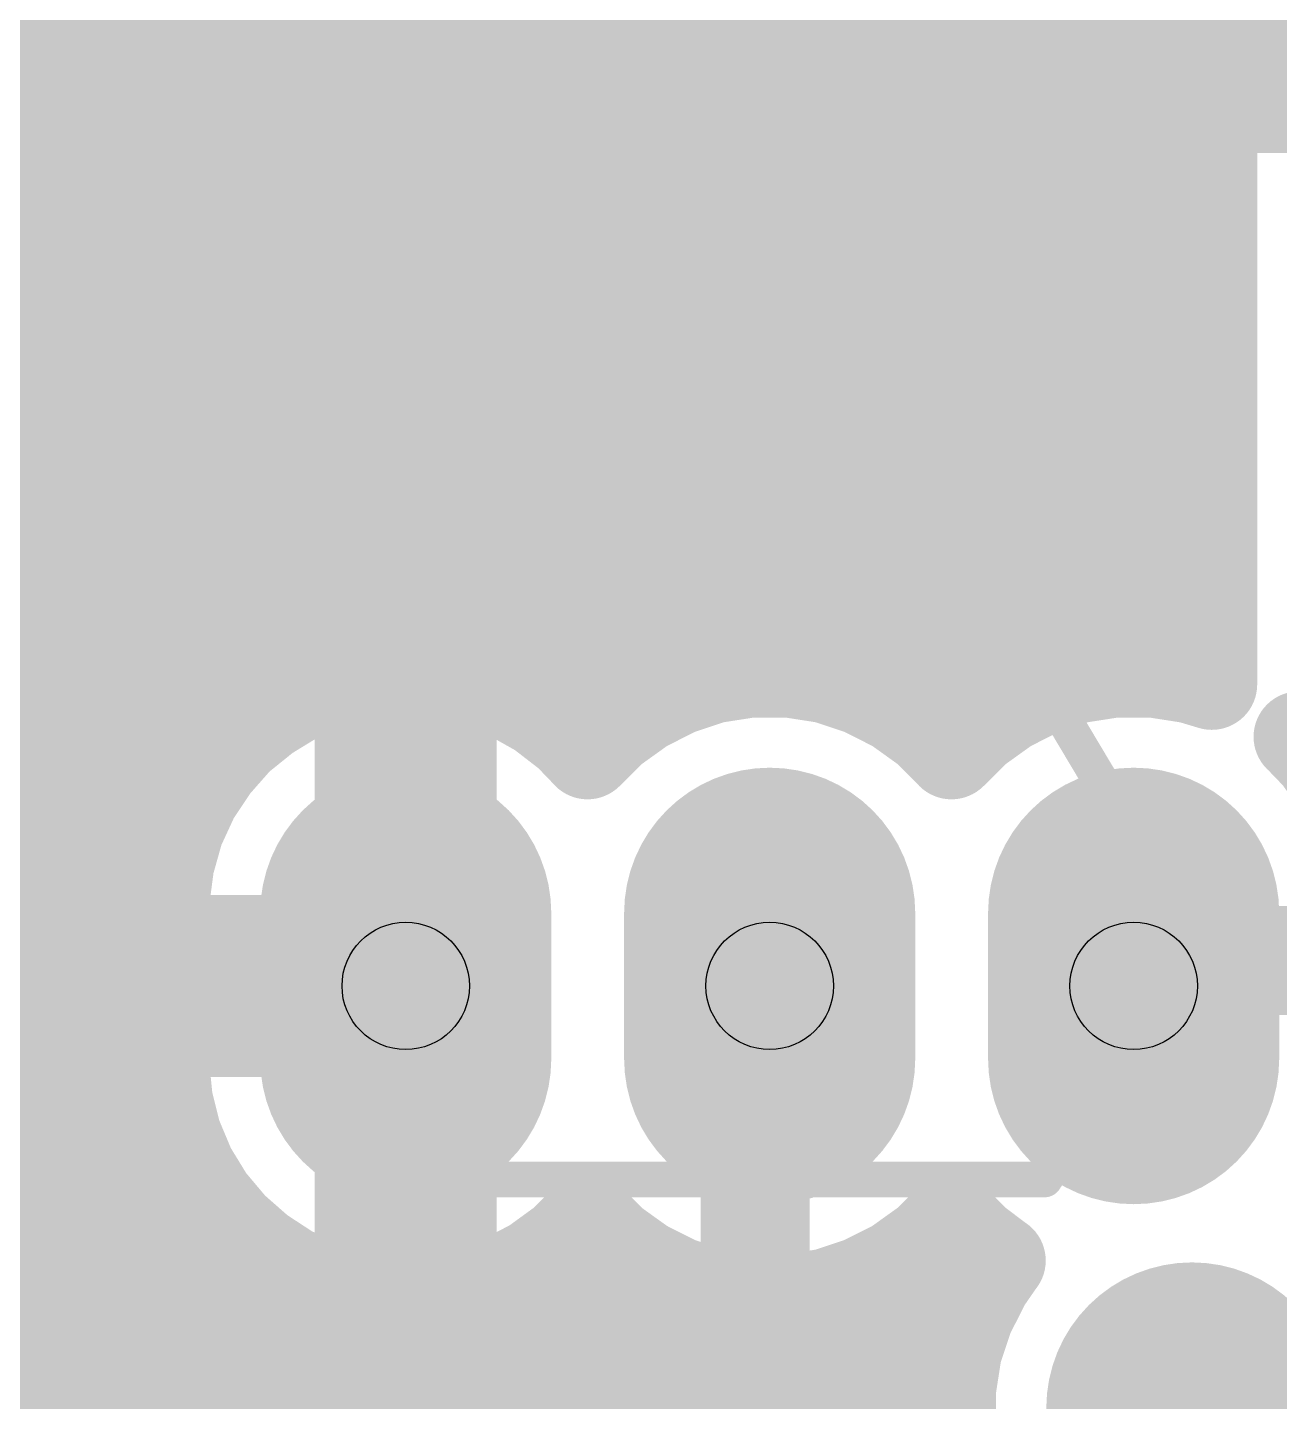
# Model space of a CAD drawing. Extents: x -0.06 to 2.31, y -0.06 to 2.06.
# Drawn here: x 1.6711 to 2.0151, y 0.6998 to 1.0775 of the extents above; entities that cross this region are included whole.
import ezdxf

# ---------------------------------------------------------------- set-up
doc = ezdxf.new("R2010")
doc.units = 0
for name, color, linetype in [('Bottom', 6, 'CONTINUOUS'), ('Drill_Bottom', 8, 'CONTINUOUS'), ('Drill_Top', 7, 'CONTINUOUS'), ('Top', 5, 'CONTINUOUS'), ('Top_Silk', 2, 'CONTINUOUS')]:
    doc.layers.add(name, color=color, linetype=linetype)

msp = doc.modelspace()

# ---------------------------------------------------------------- linework, layer by layer
at = {"layer": 'Bottom', "linetype": 'CONTINUOUS'}
for points, const_width in [([(1.39, 1.0882), (2.231, 1.0882)], 0.025), ([(1.5529, 1.0634), (2.231, 1.0634)], 0.025), ([(1.9965, 0.8969), (1.9965, 1.0555)], 0.025), ([(1.9965, 1.0555), (2.009, 1.0555)], 0.025), ([(2.009, 1.0555), (2.1295, 1.0555)], 0.025), ([(1.6005, 1.0385), (1.994, 1.0385)], 0.025), ([(1.6129, 1.0136), (1.994, 1.0136)], 0.025), ([(1.615, 0.9887), (1.994, 0.9887)], 0.025), ([(1.615, 0.9639), (1.994, 0.9639)], 0.025), ([(1.6125, 0.939), (1.994, 0.939)], 0.025), ([(1.5993, 0.9141), (1.994, 0.9141)], 0.025), ([(1.775, 0.9005), (1.775, 0.7275)], 0.05), ([(1.7545, 0.8973), (1.7642, 0.8996)], 0.025), ([(1.7642, 0.8996), (1.7741, 0.9005)], 0.025), ([(1.7741, 0.9005), (1.7841, 0.8999)], 0.025), ([(1.7841, 0.8999), (1.7939, 0.8978)], 0.025), ([(1.8496, 0.8954), (1.8595, 0.8987)], 0.025), ([(1.8595, 0.8987), (1.8698, 0.9003)], 0.025), ([(1.8698, 0.9003), (1.8802, 0.9003)], 0.025), ([(1.8802, 0.9003), (1.8905, 0.8987)], 0.025), ([(1.8905, 0.8987), (1.9004, 0.8954)], 0.025), ([(1.9496, 0.8954), (1.9595, 0.8987)], 0.025), ([(1.9595, 0.8987), (1.9698, 0.9003)], 0.025), ([(1.9698, 0.9003), (1.9802, 0.9003)], 0.025), ([(1.9802, 0.9003), (1.9905, 0.8987)], 0.025), ([(1.9905, 0.8987), (1.9965, 0.8969)], 0.025), ([(1.7452, 0.8935), (1.7545, 0.8973)], 0.025), ([(1.7939, 0.8978), (1.8032, 0.8942)], 0.025), ([(1.8032, 0.8942), (1.8119, 0.8893)], 0.025), ([(1.8403, 0.8907), (1.8496, 0.8954)], 0.025), ([(1.9004, 0.8954), (1.9097, 0.8907)], 0.025), ([(1.9403, 0.8907), (1.9496, 0.8954)], 0.025), ([(1.7367, 0.8883), (1.7452, 0.8935)], 0.025), ([(1.8318, 0.8846), (1.8403, 0.8907)], 0.025), ([(1.9097, 0.8907), (1.9182, 0.8846)], 0.025), ([(1.9318, 0.8846), (1.9403, 0.8907)], 0.025), ([(1.5129, 0.8893), (1.7355, 0.8893)], 0.025), ([(1.7289, 0.882), (1.7367, 0.8883)], 0.025), ([(1.8119, 0.8893), (1.8198, 0.8832)], 0.025), ([(1.8145, 0.8893), (1.8355, 0.8893)], 0.025), ([(1.9145, 0.8893), (1.9355, 0.8893)], 0.025), ([(1.8198, 0.8832), (1.825, 0.8778)], 0.025), ([(1.825, 0.8778), (1.8318, 0.8846)], 0.025), ([(1.9182, 0.8846), (1.925, 0.8778)], 0.025), ([(1.925, 0.8778), (1.9318, 0.8846)], 0.025), ([(1.7223, 0.8745), (1.7289, 0.882)], 0.025), ([(1.7168, 0.8662), (1.7223, 0.8745)], 0.025), ([(1.5378, 0.8644), (1.7133, 0.8644)], 0.025), ([(1.7126, 0.8571), (1.7168, 0.8662)], 0.025), ([(1.7099, 0.8475), (1.7126, 0.8571)], 0.025), ([(1.7086, 0.8376), (1.7099, 0.8475)], 0.025), ([(1.561, 0.8395), (1.7062, 0.8395)], 0.025), ([(1.7085, 0.7926), (1.7086, 0.8376)], 0.025), ([(1.7085, 0.814), (1.775, 0.814)], 0.05), ([(1.975, 0.814), (1.975, 0.821)], 0.03), ([(1.975, 0.821), (2.063, 0.821)], 0.03), ([(1.567, 0.8147), (1.706, 0.8147)], 0.025), ([(1.7095, 0.7826), (1.7085, 0.7926)], 0.025), ([(1.567, 0.7898), (1.7061, 0.7898)], 0.025), ([(1.7119, 0.773), (1.7095, 0.7826)], 0.025), ([(1.7158, 0.7637), (1.7119, 0.773)], 0.025), ([(1.567, 0.7649), (1.7127, 0.7649)], 0.025), ([(1.721, 0.7552), (1.7158, 0.7637)], 0.025), ([(1.7274, 0.7476), (1.721, 0.7552)], 0.025), ([(1.7349, 0.741), (1.7274, 0.7476)], 0.025), ([(1.825, 0.7502), (1.8182, 0.7434)], 0.025), ([(1.8318, 0.7434), (1.825, 0.7502)], 0.025), ([(1.925, 0.7502), (1.9182, 0.7434)], 0.025), ([(1.9318, 0.7434), (1.925, 0.7502)], 0.025), ([(1.8182, 0.7434), (1.8101, 0.7375)], 0.025), ([(1.8403, 0.7373), (1.8318, 0.7434)], 0.025), ([(1.9182, 0.7434), (1.9097, 0.7373)], 0.025), ([(1.9383, 0.7385), (1.9318, 0.7434)], 0.025), ([(1.567, 0.7401), (1.7336, 0.7401)], 0.025), ([(1.7433, 0.7355), (1.7349, 0.741)], 0.025), ([(1.8164, 0.7401), (1.8336, 0.7401)], 0.025), ([(1.9164, 0.7401), (1.9336, 0.7401)], 0.025), ([(1.7524, 0.7315), (1.7433, 0.7355)], 0.025), ([(1.8101, 0.7375), (1.8012, 0.7329)], 0.025), ([(1.8496, 0.7326), (1.8403, 0.7373)], 0.025), ([(1.9097, 0.7373), (1.9004, 0.7326)], 0.025), ([(1.9343, 0.7327), (1.9383, 0.7385)], 0.025), ([(1.8012, 0.7329), (1.7918, 0.7297)], 0.025), ([(1.8595, 0.7293), (1.8496, 0.7326)], 0.025), ([(1.9004, 0.7326), (1.8905, 0.7293)], 0.025), ([(1.9296, 0.7234), (1.9343, 0.7327)], 0.025), ([(1.762, 0.7288), (1.7524, 0.7315)], 0.025), ([(1.772, 0.7276), (1.762, 0.7288)], 0.025), ([(1.7819, 0.7279), (1.772, 0.7276)], 0.025), ([(1.7918, 0.7297), (1.7819, 0.7279)], 0.025), ([(1.8698, 0.7277), (1.8595, 0.7293)], 0.025), ([(1.8905, 0.7293), (1.8802, 0.7277)], 0.025), ([(1.8802, 0.7277), (1.8698, 0.7277)], 0.025), ([(1.9263, 0.7135), (1.9296, 0.7234)], 0.025), ([(1.567, 0.7152), (1.9243, 0.7152)], 0.025), ([(1.9247, 0.7032), (1.9263, 0.7135)], 0.025), ([(1.9245, 0.6765), (1.9247, 0.7032)], 0.025), ([(1.567, 0.6903), (1.922, 0.6903)], 0.025)]:
    msp.add_lwpolyline(points, dxfattribs=dict(at, const_width=const_width))
for points, const_width in [([(1.9903, 1.0555, 1), (2.0028, 1.0555, 1), (1.9903, 1.0555, 1)], 0.0125), ([(1.9903, 1.0555, 1), (2.0028, 1.0555, 1), (1.9903, 1.0555, 1)], 0.0125), ([(2.0028, 1.0555, 1), (2.0153, 1.0555, 1), (2.0028, 1.0555, 1)], 0.0125), ([(2.0028, 1.0555, 1), (2.0153, 1.0555, 1), (2.0028, 1.0555, 1)], 0.0125), ([(1.7579, 0.8996, 1), (1.7704, 0.8996, 1), (1.7579, 0.8996, 1)], 0.0125), ([(1.7579, 0.8996, 1), (1.7704, 0.8996, 1), (1.7579, 0.8996, 1)], 0.0125), ([(1.7679, 0.9005, 1), (1.7804, 0.9005, 1), (1.7679, 0.9005, 1)], 0.0125), ([(1.7679, 0.9005, 1), (1.7804, 0.9005, 1), (1.7679, 0.9005, 1)], 0.0125), ([(1.7778, 0.8999, 1), (1.7903, 0.8999, 1), (1.7778, 0.8999, 1)], 0.0125), ([(1.7778, 0.8999, 1), (1.7903, 0.8999, 1), (1.7778, 0.8999, 1)], 0.0125), ([(1.8532, 0.8987, 1), (1.8657, 0.8987, 1), (1.8532, 0.8987, 1)], 0.0125), ([(1.8532, 0.8987, 1), (1.8657, 0.8987, 1), (1.8532, 0.8987, 1)], 0.0125), ([(1.8635, 0.9003, 1), (1.876, 0.9003, 1), (1.8635, 0.9003, 1)], 0.0125), ([(1.8635, 0.9003, 1), (1.876, 0.9003, 1), (1.8635, 0.9003, 1)], 0.0125), ([(1.874, 0.9003, 1), (1.8865, 0.9003, 1), (1.874, 0.9003, 1)], 0.0125), ([(1.874, 0.9003, 1), (1.8865, 0.9003, 1), (1.874, 0.9003, 1)], 0.0125), ([(1.8843, 0.8987, 1), (1.8968, 0.8987, 1), (1.8843, 0.8987, 1)], 0.0125), ([(1.8843, 0.8987, 1), (1.8968, 0.8987, 1), (1.8843, 0.8987, 1)], 0.0125), ([(1.9532, 0.8987, 1), (1.9657, 0.8987, 1), (1.9532, 0.8987, 1)], 0.0125), ([(1.9532, 0.8987, 1), (1.9657, 0.8987, 1), (1.9532, 0.8987, 1)], 0.0125), ([(1.9635, 0.9003, 1), (1.976, 0.9003, 1), (1.9635, 0.9003, 1)], 0.0125), ([(1.9635, 0.9003, 1), (1.976, 0.9003, 1), (1.9635, 0.9003, 1)], 0.0125), ([(1.974, 0.9003, 1), (1.9865, 0.9003, 1), (1.974, 0.9003, 1)], 0.0125), ([(1.974, 0.9003, 1), (1.9865, 0.9003, 1), (1.974, 0.9003, 1)], 0.0125), ([(1.9843, 0.8987, 1), (1.9968, 0.8987, 1), (1.9843, 0.8987, 1)], 0.0125), ([(1.9843, 0.8987, 1), (1.9968, 0.8987, 1), (1.9843, 0.8987, 1)], 0.0125), ([(1.7482, 0.8973, 1), (1.7607, 0.8973, 1), (1.7482, 0.8973, 1)], 0.0125), ([(1.7482, 0.8973, 1), (1.7607, 0.8973, 1), (1.7482, 0.8973, 1)], 0.0125), ([(1.7876, 0.8978, 1), (1.8001, 0.8978, 1), (1.7876, 0.8978, 1)], 0.0125), ([(1.7876, 0.8978, 1), (1.8001, 0.8978, 1), (1.7876, 0.8978, 1)], 0.0125), ([(1.797, 0.8942, 1), (1.8095, 0.8942, 1), (1.797, 0.8942, 1)], 0.0125), ([(1.797, 0.8942, 1), (1.8095, 0.8942, 1), (1.797, 0.8942, 1)], 0.0125), ([(1.8433, 0.8954, 1), (1.8558, 0.8954, 1), (1.8433, 0.8954, 1)], 0.0125), ([(1.8433, 0.8954, 1), (1.8558, 0.8954, 1), (1.8433, 0.8954, 1)], 0.0125), ([(1.8942, 0.8954, 1), (1.9067, 0.8954, 1), (1.8942, 0.8954, 1)], 0.0125), ([(1.8942, 0.8954, 1), (1.9067, 0.8954, 1), (1.8942, 0.8954, 1)], 0.0125), ([(1.9433, 0.8954, 1), (1.9558, 0.8954, 1), (1.9433, 0.8954, 1)], 0.0125), ([(1.9433, 0.8954, 1), (1.9558, 0.8954, 1), (1.9433, 0.8954, 1)], 0.0125), ([(1.9902, 0.8969, 1), (2.0027, 0.8969, 1), (1.9902, 0.8969, 1)], 0.0125), ([(1.9902, 0.8969, 1), (2.0027, 0.8969, 1), (1.9902, 0.8969, 1)], 0.0125), ([(1.739, 0.8935, 1), (1.7515, 0.8935, 1), (1.739, 0.8935, 1)], 0.0125), ([(1.739, 0.8935, 1), (1.7515, 0.8935, 1), (1.739, 0.8935, 1)], 0.0125), ([(1.834, 0.8907, 1), (1.8465, 0.8907, 1), (1.834, 0.8907, 1)], 0.0125), ([(1.834, 0.8907, 1), (1.8465, 0.8907, 1), (1.834, 0.8907, 1)], 0.0125), ([(1.9035, 0.8907, 1), (1.916, 0.8907, 1), (1.9035, 0.8907, 1)], 0.0125), ([(1.9035, 0.8907, 1), (1.916, 0.8907, 1), (1.9035, 0.8907, 1)], 0.0125), ([(1.934, 0.8907, 1), (1.9465, 0.8907, 1), (1.934, 0.8907, 1)], 0.0125), ([(1.934, 0.8907, 1), (1.9465, 0.8907, 1), (1.934, 0.8907, 1)], 0.0125), ([(1.7304, 0.8883, 1), (1.7429, 0.8883, 1), (1.7304, 0.8883, 1)], 0.0125), ([(1.7304, 0.8883, 1), (1.7429, 0.8883, 1), (1.7304, 0.8883, 1)], 0.0125), ([(1.8057, 0.8893, 1), (1.8182, 0.8893, 1), (1.8057, 0.8893, 1)], 0.0125), ([(1.8057, 0.8893, 1), (1.8182, 0.8893, 1), (1.8057, 0.8893, 1)], 0.0125), ([(1.8135, 0.8832, 1), (1.826, 0.8832, 1), (1.8135, 0.8832, 1)], 0.0125), ([(1.8135, 0.8832, 1), (1.826, 0.8832, 1), (1.8135, 0.8832, 1)], 0.0125), ([(1.8256, 0.8846, 1), (1.8381, 0.8846, 1), (1.8256, 0.8846, 1)], 0.0125), ([(1.8256, 0.8846, 1), (1.8381, 0.8846, 1), (1.8256, 0.8846, 1)], 0.0125), ([(1.9119, 0.8846, 1), (1.9244, 0.8846, 1), (1.9119, 0.8846, 1)], 0.0125), ([(1.9119, 0.8846, 1), (1.9244, 0.8846, 1), (1.9119, 0.8846, 1)], 0.0125), ([(1.9256, 0.8846, 1), (1.9381, 0.8846, 1), (1.9256, 0.8846, 1)], 0.0125), ([(1.9256, 0.8846, 1), (1.9381, 0.8846, 1), (1.9256, 0.8846, 1)], 0.0125), ([(1.7227, 0.882, 1), (1.7352, 0.882, 1), (1.7227, 0.882, 1)], 0.0125), ([(1.7227, 0.882, 1), (1.7352, 0.882, 1), (1.7227, 0.882, 1)], 0.0125), ([(1.8187, 0.8778, 1), (1.8312, 0.8778, 1), (1.8187, 0.8778, 1)], 0.0125), ([(1.8187, 0.8778, 1), (1.8312, 0.8778, 1), (1.8187, 0.8778, 1)], 0.0125), ([(1.9187, 0.8778, 1), (1.9312, 0.8778, 1), (1.9187, 0.8778, 1)], 0.0125), ([(1.9187, 0.8778, 1), (1.9312, 0.8778, 1), (1.9187, 0.8778, 1)], 0.0125), ([(1.716, 0.8745, 1), (1.7285, 0.8745, 1), (1.716, 0.8745, 1)], 0.0125), ([(1.716, 0.8745, 1), (1.7285, 0.8745, 1), (1.716, 0.8745, 1)], 0.0125), ([(1.7106, 0.8662, 1), (1.7231, 0.8662, 1), (1.7106, 0.8662, 1)], 0.0125), ([(1.7106, 0.8662, 1), (1.7231, 0.8662, 1), (1.7106, 0.8662, 1)], 0.0125), ([(1.795, 0.834, 1), (1.755, 0.834, 1), (1.795, 0.834, 1)], 0.04), ([(1.895, 0.834, 1), (1.855, 0.834, 1), (1.895, 0.834, 1)], 0.04), ([(1.995, 0.834, 1), (1.955, 0.834, 1), (1.995, 0.834, 1)], 0.04), ([(1.7064, 0.8571, 1), (1.7189, 0.8571, 1), (1.7064, 0.8571, 1)], 0.0125), ([(1.7064, 0.8571, 1), (1.7189, 0.8571, 1), (1.7064, 0.8571, 1)], 0.0125), ([(1.7036, 0.8475, 1), (1.7161, 0.8475, 1), (1.7036, 0.8475, 1)], 0.0125), ([(1.7036, 0.8475, 1), (1.7161, 0.8475, 1), (1.7036, 0.8475, 1)], 0.0125), ([(1.7023, 0.8376, 1), (1.7148, 0.8376, 1), (1.7023, 0.8376, 1)], 0.0125), ([(1.7023, 0.8376, 1), (1.7148, 0.8376, 1), (1.7023, 0.8376, 1)], 0.0125), ([(1.9675, 0.821, 1), (1.9825, 0.821, 1), (1.9675, 0.821, 1)], 0.015), ([(1.9675, 0.821, 1), (1.9825, 0.821, 1), (1.9675, 0.821, 1)], 0.015), ([(1.795, 0.794, 1), (1.755, 0.794, 1), (1.795, 0.794, 1)], 0.04), ([(1.895, 0.794, 1), (1.855, 0.794, 1), (1.895, 0.794, 1)], 0.04), ([(1.995, 0.794, 1), (1.955, 0.794, 1), (1.995, 0.794, 1)], 0.04), ([(1.9675, 0.814, 1), (1.9825, 0.814, 1), (1.9675, 0.814, 1)], 0.015), ([(1.7023, 0.7926, 1), (1.7148, 0.7926, 1), (1.7023, 0.7926, 1)], 0.0125), ([(1.7023, 0.7926, 1), (1.7148, 0.7926, 1), (1.7023, 0.7926, 1)], 0.0125), ([(1.7032, 0.7826, 1), (1.7157, 0.7826, 1), (1.7032, 0.7826, 1)], 0.0125), ([(1.7032, 0.7826, 1), (1.7157, 0.7826, 1), (1.7032, 0.7826, 1)], 0.0125), ([(1.7057, 0.773, 1), (1.7182, 0.773, 1), (1.7057, 0.773, 1)], 0.0125), ([(1.7057, 0.773, 1), (1.7182, 0.773, 1), (1.7057, 0.773, 1)], 0.0125), ([(1.7095, 0.7637, 1), (1.722, 0.7637, 1), (1.7095, 0.7637, 1)], 0.0125), ([(1.7095, 0.7637, 1), (1.722, 0.7637, 1), (1.7095, 0.7637, 1)], 0.0125), ([(1.7147, 0.7552, 1), (1.7272, 0.7552, 1), (1.7147, 0.7552, 1)], 0.0125), ([(1.7147, 0.7552, 1), (1.7272, 0.7552, 1), (1.7147, 0.7552, 1)], 0.0125), ([(1.7212, 0.7476, 1), (1.7337, 0.7476, 1), (1.7212, 0.7476, 1)], 0.0125), ([(1.7212, 0.7476, 1), (1.7337, 0.7476, 1), (1.7212, 0.7476, 1)], 0.0125), ([(1.8188, 0.7502, 1), (1.8313, 0.7502, 1), (1.8188, 0.7502, 1)], 0.0125), ([(1.8188, 0.7502, 1), (1.8313, 0.7502, 1), (1.8188, 0.7502, 1)], 0.0125), ([(1.9188, 0.7502, 1), (1.9313, 0.7502, 1), (1.9188, 0.7502, 1)], 0.0125), ([(1.9188, 0.7502, 1), (1.9313, 0.7502, 1), (1.9188, 0.7502, 1)], 0.0125), ([(1.8119, 0.7434, 1), (1.8244, 0.7434, 1), (1.8119, 0.7434, 1)], 0.0125), ([(1.8119, 0.7434, 1), (1.8244, 0.7434, 1), (1.8119, 0.7434, 1)], 0.0125), ([(1.8256, 0.7434, 1), (1.8381, 0.7434, 1), (1.8256, 0.7434, 1)], 0.0125), ([(1.8256, 0.7434, 1), (1.8381, 0.7434, 1), (1.8256, 0.7434, 1)], 0.0125), ([(1.9119, 0.7434, 1), (1.9244, 0.7434, 1), (1.9119, 0.7434, 1)], 0.0125), ([(1.9119, 0.7434, 1), (1.9244, 0.7434, 1), (1.9119, 0.7434, 1)], 0.0125), ([(1.9256, 0.7434, 1), (1.9381, 0.7434, 1), (1.9256, 0.7434, 1)], 0.0125), ([(1.9256, 0.7434, 1), (1.9381, 0.7434, 1), (1.9256, 0.7434, 1)], 0.0125), ([(1.7287, 0.741, 1), (1.7412, 0.741, 1), (1.7287, 0.741, 1)], 0.0125), ([(1.7287, 0.741, 1), (1.7412, 0.741, 1), (1.7287, 0.741, 1)], 0.0125), ([(1.7371, 0.7355, 1), (1.7496, 0.7355, 1), (1.7371, 0.7355, 1)], 0.0125), ([(1.7371, 0.7355, 1), (1.7496, 0.7355, 1), (1.7371, 0.7355, 1)], 0.0125), ([(1.8038, 0.7375, 1), (1.8163, 0.7375, 1), (1.8038, 0.7375, 1)], 0.0125), ([(1.8038, 0.7375, 1), (1.8163, 0.7375, 1), (1.8038, 0.7375, 1)], 0.0125), ([(1.834, 0.7373, 1), (1.8465, 0.7373, 1), (1.834, 0.7373, 1)], 0.0125), ([(1.834, 0.7373, 1), (1.8465, 0.7373, 1), (1.834, 0.7373, 1)], 0.0125), ([(1.9035, 0.7373, 1), (1.916, 0.7373, 1), (1.9035, 0.7373, 1)], 0.0125), ([(1.9035, 0.7373, 1), (1.916, 0.7373, 1), (1.9035, 0.7373, 1)], 0.0125), ([(1.9321, 0.7385, 1), (1.9446, 0.7385, 1), (1.9321, 0.7385, 1)], 0.0125), ([(1.9321, 0.7385, 1), (1.9446, 0.7385, 1), (1.9321, 0.7385, 1)], 0.0125), ([(1.795, 0.7329, 1), (1.8075, 0.7329, 1), (1.795, 0.7329, 1)], 0.0125), ([(1.795, 0.7329, 1), (1.8075, 0.7329, 1), (1.795, 0.7329, 1)], 0.0125), ([(1.8433, 0.7326, 1), (1.8558, 0.7326, 1), (1.8433, 0.7326, 1)], 0.0125), ([(1.8433, 0.7326, 1), (1.8558, 0.7326, 1), (1.8433, 0.7326, 1)], 0.0125), ([(1.8942, 0.7326, 1), (1.9067, 0.7326, 1), (1.8942, 0.7326, 1)], 0.0125), ([(1.8942, 0.7326, 1), (1.9067, 0.7326, 1), (1.8942, 0.7326, 1)], 0.0125), ([(1.928, 0.7327, 1), (1.9405, 0.7327, 1), (1.928, 0.7327, 1)], 0.0125), ([(1.928, 0.7327, 1), (1.9405, 0.7327, 1), (1.928, 0.7327, 1)], 0.0125), ([(1.7462, 0.7315, 1), (1.7587, 0.7315, 1), (1.7462, 0.7315, 1)], 0.0125), ([(1.7462, 0.7315, 1), (1.7587, 0.7315, 1), (1.7462, 0.7315, 1)], 0.0125), ([(1.7558, 0.7288, 1), (1.7683, 0.7288, 1), (1.7558, 0.7288, 1)], 0.0125), ([(1.7558, 0.7288, 1), (1.7683, 0.7288, 1), (1.7558, 0.7288, 1)], 0.0125), ([(1.7757, 0.7279, 1), (1.7882, 0.7279, 1), (1.7757, 0.7279, 1)], 0.0125), ([(1.7757, 0.7279, 1), (1.7882, 0.7279, 1), (1.7757, 0.7279, 1)], 0.0125), ([(1.7855, 0.7297, 1), (1.798, 0.7297, 1), (1.7855, 0.7297, 1)], 0.0125), ([(1.7855, 0.7297, 1), (1.798, 0.7297, 1), (1.7855, 0.7297, 1)], 0.0125), ([(1.8532, 0.7293, 1), (1.8657, 0.7293, 1), (1.8532, 0.7293, 1)], 0.0125), ([(1.8532, 0.7293, 1), (1.8657, 0.7293, 1), (1.8532, 0.7293, 1)], 0.0125), ([(1.8843, 0.7293, 1), (1.8968, 0.7293, 1), (1.8843, 0.7293, 1)], 0.0125), ([(1.8843, 0.7293, 1), (1.8968, 0.7293, 1), (1.8843, 0.7293, 1)], 0.0125), ([(1.7657, 0.7276, 1), (1.7782, 0.7276, 1), (1.7657, 0.7276, 1)], 0.0125), ([(1.7657, 0.7276, 1), (1.7782, 0.7276, 1), (1.7657, 0.7276, 1)], 0.0125), ([(1.8635, 0.7277, 1), (1.876, 0.7277, 1), (1.8635, 0.7277, 1)], 0.0125), ([(1.8635, 0.7277, 1), (1.876, 0.7277, 1), (1.8635, 0.7277, 1)], 0.0125), ([(1.874, 0.7277, 1), (1.8865, 0.7277, 1), (1.874, 0.7277, 1)], 0.0125), ([(1.874, 0.7277, 1), (1.8865, 0.7277, 1), (1.874, 0.7277, 1)], 0.0125), ([(2.011, 0.698, 1), (1.971, 0.698, 1), (2.011, 0.698, 1)], 0.04), ([(1.9233, 0.7234, 1), (1.9358, 0.7234, 1), (1.9233, 0.7234, 1)], 0.0125), ([(1.9233, 0.7234, 1), (1.9358, 0.7234, 1), (1.9233, 0.7234, 1)], 0.0125), ([(1.9201, 0.7135, 1), (1.9326, 0.7135, 1), (1.9201, 0.7135, 1)], 0.0125), ([(1.9201, 0.7135, 1), (1.9326, 0.7135, 1), (1.9201, 0.7135, 1)], 0.0125), ([(1.9185, 0.7032, 1), (1.931, 0.7032, 1), (1.9185, 0.7032, 1)], 0.0125), ([(1.9185, 0.7032, 1), (1.931, 0.7032, 1), (1.9185, 0.7032, 1)], 0.0125)]:
    msp.add_lwpolyline(points, format="xyb", dxfattribs=dict(at, const_width=const_width))
at = {"layer": 'Bottom'}
for points in [[(1.735, 0.834), (1.815, 0.834), (1.735, 0.794), (1.815, 0.794)], [(1.835, 0.834), (1.915, 0.834), (1.835, 0.794), (1.915, 0.794)], [(1.935, 0.834), (2.015, 0.834), (1.935, 0.794), (2.015, 0.794)]]:
    msp.add_solid(points, dxfattribs=at)
at = {"layer": 'Drill_Bottom'}
for centre in [(1.775, 0.814), (1.875, 0.814), (1.975, 0.814)]:
    msp.add_circle(centre, 0.0175, dxfattribs=at)
at = {"layer": 'Drill_Top'}
for centre in [(1.775, 0.814), (1.875, 0.814), (1.975, 0.814)]:
    msp.add_circle(centre, 0.0175, dxfattribs=at)
at = {"layer": 'Top', "linetype": 'CONTINUOUS'}
for points, const_width in [([(0.6944, 1.0882), (2.2265, 1.0882)], 0.025), ([(1.5529, 1.0634), (2.2265, 1.0634)], 0.025), ([(1.9965, 0.8969), (1.9965, 1.0555)], 0.025), ([(1.9965, 1.0555), (2.009, 1.0555)], 0.025), ([(2.009, 1.0555), (2.1295, 1.0555)], 0.025), ([(1.6005, 1.0385), (1.994, 1.0385)], 0.025), ([(1.6129, 1.0136), (1.994, 1.0136)], 0.025), ([(1.615, 0.9887), (1.994, 0.9887)], 0.025), ([(1.615, 0.9639), (1.994, 0.9639)], 0.025), ([(1.6125, 0.939), (1.994, 0.939)], 0.025), ([(1.5993, 0.9141), (1.994, 0.9141)], 0.025), ([(1.775, 0.9005), (1.775, 0.814)], 0.05), ([(1.7545, 0.8973), (1.7642, 0.8996)], 0.025), ([(1.7642, 0.8996), (1.7741, 0.9005)], 0.025), ([(1.7741, 0.9005), (1.7841, 0.8999)], 0.025), ([(1.7841, 0.8999), (1.7939, 0.8978)], 0.025), ([(1.8496, 0.8954), (1.8595, 0.8987)], 0.025), ([(1.8595, 0.8987), (1.8698, 0.9003)], 0.025), ([(1.8698, 0.9003), (1.8802, 0.9003)], 0.025), ([(1.8802, 0.9003), (1.8905, 0.8987)], 0.025), ([(1.8905, 0.8987), (1.9004, 0.8954)], 0.025), ([(1.9496, 0.8954), (1.9595, 0.8987)], 0.025), ([(1.9595, 0.8987), (1.9698, 0.9003)], 0.025), ([(1.9698, 0.9003), (1.9802, 0.9003)], 0.025), ([(1.9802, 0.9003), (1.9905, 0.8987)], 0.025), ([(1.9905, 0.8987), (1.9965, 0.8969)], 0.025), ([(1.7452, 0.8935), (1.7545, 0.8973)], 0.025), ([(1.7939, 0.8978), (1.8032, 0.8942)], 0.025), ([(1.8032, 0.8942), (1.8119, 0.8893)], 0.025), ([(1.8403, 0.8907), (1.8496, 0.8954)], 0.025), ([(1.9004, 0.8954), (1.9097, 0.8907)], 0.025), ([(1.9403, 0.8907), (1.9496, 0.8954)], 0.025), ([(1.7367, 0.8883), (1.7452, 0.8935)], 0.025), ([(1.8318, 0.8846), (1.8403, 0.8907)], 0.025), ([(1.9097, 0.8907), (1.9182, 0.8846)], 0.025), ([(1.9318, 0.8846), (1.9403, 0.8907)], 0.025), ([(0.7557, 0.8893), (1.7355, 0.8893)], 0.025), ([(1.7289, 0.882), (1.7367, 0.8883)], 0.025), ([(1.8119, 0.8893), (1.8198, 0.8832)], 0.025), ([(1.8145, 0.8893), (1.8355, 0.8893)], 0.025), ([(1.9145, 0.8893), (1.9355, 0.8893)], 0.025), ([(1.8198, 0.8832), (1.825, 0.8778)], 0.025), ([(1.825, 0.8778), (1.8318, 0.8846)], 0.025), ([(1.9182, 0.8846), (1.925, 0.8778)], 0.025), ([(1.925, 0.8778), (1.9318, 0.8846)], 0.025), ([(1.7223, 0.8745), (1.7289, 0.882)], 0.025), ([(2.1295, 0.8825), (2.0205, 0.8825)], 0.025), ([(2.0205, 0.8825), (2.0256, 0.8772)], 0.025), ([(2.0256, 0.8772), (2.0317, 0.8687)], 0.025), ([(1.7168, 0.8662), (1.7223, 0.8745)], 0.025), ([(0.7659, 0.8644), (1.7133, 0.8644)], 0.025), ([(1.7126, 0.8571), (1.7168, 0.8662)], 0.025), ([(1.7099, 0.8475), (1.7126, 0.8571)], 0.025), ([(1.7086, 0.8376), (1.7099, 0.8475)], 0.025), ([(0.766, 0.8395), (1.7062, 0.8395)], 0.025), ([(1.7085, 0.7926), (1.7086, 0.8376)], 0.025), ([(1.992, 0.831), (1.975, 0.814)], 0.03), ([(1.7085, 0.814), (1.775, 0.814)], 0.05), ([(1.871, 0.81), (1.875, 0.814)], 0.03), ([(1.881, 0.814), (1.875, 0.814)], 0.03), ([(0.766, 0.8147), (1.706, 0.8147)], 0.025), ([(1.871, 0.722), (1.871, 0.81)], 0.03), ([(1.7095, 0.7826), (1.7085, 0.7926)], 0.025), ([(1.4984, 0.7898), (1.7061, 0.7898)], 0.025), ([(1.7119, 0.773), (1.7095, 0.7826)], 0.025), ([(1.7158, 0.7637), (1.7119, 0.773)], 0.025), ([(1.5116, 0.7649), (1.7127, 0.7649)], 0.025), ([(1.6267, 0.7634), (1.6925, 0.7635)], 0.025), ([(1.6925, 0.7635), (1.7158, 0.7637)], 0.025), ([(1.925, 0.7502), (1.9182, 0.7434)], 0.025), ([(1.9318, 0.7434), (1.925, 0.7502)], 0.025), ([(1.9182, 0.7434), (1.9125, 0.7391)], 0.025), ([(1.9383, 0.7385), (1.9318, 0.7434)], 0.025), ([(1.9164, 0.7401), (1.9336, 0.7401)], 0.025), ([(1.9125, 0.7391), (1.9124, 0.7187)], 0.025), ([(1.9343, 0.7327), (1.9383, 0.7385)], 0.025), ([(1.9296, 0.7234), (1.9343, 0.7327)], 0.025), ([(1.63, 0.722), (1.871, 0.722)], 0.03), ([(1.9263, 0.7135), (1.9296, 0.7234)], 0.025), ([(1.9124, 0.7187), (1.9114, 0.7123)], 0.025), ([(1.9144, 0.7152), (1.9243, 0.7152)], 0.025), ([(1.9247, 0.7032), (1.9263, 0.7135)], 0.025), ([(1.9114, 0.7123), (1.9093, 0.7061)], 0.025), ([(1.9093, 0.7061), (1.9064, 0.7003)], 0.025), ([(1.9245, 0.658), (1.9247, 0.7032)], 0.025), ([(1.9064, 0.7003), (1.9026, 0.695)], 0.025), ([(1.9026, 0.695), (1.898, 0.6904)], 0.025), ([(1.898, 0.6904), (1.8927, 0.6866)], 0.025), ([(1.9003, 0.6903), (1.922, 0.6903)], 0.025)]:
    msp.add_lwpolyline(points, dxfattribs=dict(at, const_width=const_width))
for points, const_width in [([(1.9903, 1.0555, 1), (2.0028, 1.0555, 1), (1.9903, 1.0555, 1)], 0.0125), ([(1.9903, 1.0555, 1), (2.0028, 1.0555, 1), (1.9903, 1.0555, 1)], 0.0125), ([(2.0028, 1.0555, 1), (2.0153, 1.0555, 1), (2.0028, 1.0555, 1)], 0.0125), ([(2.0028, 1.0555, 1), (2.0153, 1.0555, 1), (2.0028, 1.0555, 1)], 0.0125), ([(1.7579, 0.8996, 1), (1.7704, 0.8996, 1), (1.7579, 0.8996, 1)], 0.0125), ([(1.7579, 0.8996, 1), (1.7704, 0.8996, 1), (1.7579, 0.8996, 1)], 0.0125), ([(1.7679, 0.9005, 1), (1.7804, 0.9005, 1), (1.7679, 0.9005, 1)], 0.0125), ([(1.7679, 0.9005, 1), (1.7804, 0.9005, 1), (1.7679, 0.9005, 1)], 0.0125), ([(1.7778, 0.8999, 1), (1.7903, 0.8999, 1), (1.7778, 0.8999, 1)], 0.0125), ([(1.7778, 0.8999, 1), (1.7903, 0.8999, 1), (1.7778, 0.8999, 1)], 0.0125), ([(1.8532, 0.8987, 1), (1.8657, 0.8987, 1), (1.8532, 0.8987, 1)], 0.0125), ([(1.8532, 0.8987, 1), (1.8657, 0.8987, 1), (1.8532, 0.8987, 1)], 0.0125), ([(1.8635, 0.9003, 1), (1.876, 0.9003, 1), (1.8635, 0.9003, 1)], 0.0125), ([(1.8635, 0.9003, 1), (1.876, 0.9003, 1), (1.8635, 0.9003, 1)], 0.0125), ([(1.874, 0.9003, 1), (1.8865, 0.9003, 1), (1.874, 0.9003, 1)], 0.0125), ([(1.874, 0.9003, 1), (1.8865, 0.9003, 1), (1.874, 0.9003, 1)], 0.0125), ([(1.8843, 0.8987, 1), (1.8968, 0.8987, 1), (1.8843, 0.8987, 1)], 0.0125), ([(1.8843, 0.8987, 1), (1.8968, 0.8987, 1), (1.8843, 0.8987, 1)], 0.0125), ([(1.9532, 0.8987, 1), (1.9657, 0.8987, 1), (1.9532, 0.8987, 1)], 0.0125), ([(1.9532, 0.8987, 1), (1.9657, 0.8987, 1), (1.9532, 0.8987, 1)], 0.0125), ([(1.9635, 0.9003, 1), (1.976, 0.9003, 1), (1.9635, 0.9003, 1)], 0.0125), ([(1.9635, 0.9003, 1), (1.976, 0.9003, 1), (1.9635, 0.9003, 1)], 0.0125), ([(1.974, 0.9003, 1), (1.9865, 0.9003, 1), (1.974, 0.9003, 1)], 0.0125), ([(1.974, 0.9003, 1), (1.9865, 0.9003, 1), (1.974, 0.9003, 1)], 0.0125), ([(1.9843, 0.8987, 1), (1.9968, 0.8987, 1), (1.9843, 0.8987, 1)], 0.0125), ([(1.9843, 0.8987, 1), (1.9968, 0.8987, 1), (1.9843, 0.8987, 1)], 0.0125), ([(1.7482, 0.8973, 1), (1.7607, 0.8973, 1), (1.7482, 0.8973, 1)], 0.0125), ([(1.7482, 0.8973, 1), (1.7607, 0.8973, 1), (1.7482, 0.8973, 1)], 0.0125), ([(1.7876, 0.8978, 1), (1.8001, 0.8978, 1), (1.7876, 0.8978, 1)], 0.0125), ([(1.7876, 0.8978, 1), (1.8001, 0.8978, 1), (1.7876, 0.8978, 1)], 0.0125), ([(1.797, 0.8942, 1), (1.8095, 0.8942, 1), (1.797, 0.8942, 1)], 0.0125), ([(1.797, 0.8942, 1), (1.8095, 0.8942, 1), (1.797, 0.8942, 1)], 0.0125), ([(1.8433, 0.8954, 1), (1.8558, 0.8954, 1), (1.8433, 0.8954, 1)], 0.0125), ([(1.8433, 0.8954, 1), (1.8558, 0.8954, 1), (1.8433, 0.8954, 1)], 0.0125), ([(1.8942, 0.8954, 1), (1.9067, 0.8954, 1), (1.8942, 0.8954, 1)], 0.0125), ([(1.8942, 0.8954, 1), (1.9067, 0.8954, 1), (1.8942, 0.8954, 1)], 0.0125), ([(1.9433, 0.8954, 1), (1.9558, 0.8954, 1), (1.9433, 0.8954, 1)], 0.0125), ([(1.9433, 0.8954, 1), (1.9558, 0.8954, 1), (1.9433, 0.8954, 1)], 0.0125), ([(1.9902, 0.8969, 1), (2.0027, 0.8969, 1), (1.9902, 0.8969, 1)], 0.0125), ([(1.9902, 0.8969, 1), (2.0027, 0.8969, 1), (1.9902, 0.8969, 1)], 0.0125), ([(1.739, 0.8935, 1), (1.7515, 0.8935, 1), (1.739, 0.8935, 1)], 0.0125), ([(1.739, 0.8935, 1), (1.7515, 0.8935, 1), (1.739, 0.8935, 1)], 0.0125), ([(1.834, 0.8907, 1), (1.8465, 0.8907, 1), (1.834, 0.8907, 1)], 0.0125), ([(1.834, 0.8907, 1), (1.8465, 0.8907, 1), (1.834, 0.8907, 1)], 0.0125), ([(1.9035, 0.8907, 1), (1.916, 0.8907, 1), (1.9035, 0.8907, 1)], 0.0125), ([(1.9035, 0.8907, 1), (1.916, 0.8907, 1), (1.9035, 0.8907, 1)], 0.0125), ([(1.934, 0.8907, 1), (1.9465, 0.8907, 1), (1.934, 0.8907, 1)], 0.0125), ([(1.934, 0.8907, 1), (1.9465, 0.8907, 1), (1.934, 0.8907, 1)], 0.0125), ([(1.7304, 0.8883, 1), (1.7429, 0.8883, 1), (1.7304, 0.8883, 1)], 0.0125), ([(1.7304, 0.8883, 1), (1.7429, 0.8883, 1), (1.7304, 0.8883, 1)], 0.0125), ([(1.8057, 0.8893, 1), (1.8182, 0.8893, 1), (1.8057, 0.8893, 1)], 0.0125), ([(1.8057, 0.8893, 1), (1.8182, 0.8893, 1), (1.8057, 0.8893, 1)], 0.0125), ([(1.8135, 0.8832, 1), (1.826, 0.8832, 1), (1.8135, 0.8832, 1)], 0.0125), ([(1.8135, 0.8832, 1), (1.826, 0.8832, 1), (1.8135, 0.8832, 1)], 0.0125), ([(1.8256, 0.8846, 1), (1.8381, 0.8846, 1), (1.8256, 0.8846, 1)], 0.0125), ([(1.8256, 0.8846, 1), (1.8381, 0.8846, 1), (1.8256, 0.8846, 1)], 0.0125), ([(1.9119, 0.8846, 1), (1.9244, 0.8846, 1), (1.9119, 0.8846, 1)], 0.0125), ([(1.9119, 0.8846, 1), (1.9244, 0.8846, 1), (1.9119, 0.8846, 1)], 0.0125), ([(1.9256, 0.8846, 1), (1.9381, 0.8846, 1), (1.9256, 0.8846, 1)], 0.0125), ([(1.9256, 0.8846, 1), (1.9381, 0.8846, 1), (1.9256, 0.8846, 1)], 0.0125), ([(1.7227, 0.882, 1), (1.7352, 0.882, 1), (1.7227, 0.882, 1)], 0.0125), ([(1.7227, 0.882, 1), (1.7352, 0.882, 1), (1.7227, 0.882, 1)], 0.0125), ([(2.0142, 0.8825, 1), (2.0267, 0.8825, 1), (2.0142, 0.8825, 1)], 0.0125), ([(2.0142, 0.8825, 1), (2.0267, 0.8825, 1), (2.0142, 0.8825, 1)], 0.0125), ([(1.8187, 0.8778, 1), (1.8312, 0.8778, 1), (1.8187, 0.8778, 1)], 0.0125), ([(1.8187, 0.8778, 1), (1.8312, 0.8778, 1), (1.8187, 0.8778, 1)], 0.0125), ([(1.9187, 0.8778, 1), (1.9312, 0.8778, 1), (1.9187, 0.8778, 1)], 0.0125), ([(1.9187, 0.8778, 1), (1.9312, 0.8778, 1), (1.9187, 0.8778, 1)], 0.0125), ([(2.0193, 0.8772, 1), (2.0318, 0.8772, 1), (2.0193, 0.8772, 1)], 0.0125), ([(2.0193, 0.8772, 1), (2.0318, 0.8772, 1), (2.0193, 0.8772, 1)], 0.0125), ([(1.716, 0.8745, 1), (1.7285, 0.8745, 1), (1.716, 0.8745, 1)], 0.0125), ([(1.716, 0.8745, 1), (1.7285, 0.8745, 1), (1.716, 0.8745, 1)], 0.0125), ([(1.7106, 0.8662, 1), (1.7231, 0.8662, 1), (1.7106, 0.8662, 1)], 0.0125), ([(1.7106, 0.8662, 1), (1.7231, 0.8662, 1), (1.7106, 0.8662, 1)], 0.0125), ([(1.795, 0.834, 1), (1.755, 0.834, 1), (1.795, 0.834, 1)], 0.04), ([(1.895, 0.834, 1), (1.855, 0.834, 1), (1.895, 0.834, 1)], 0.04), ([(1.995, 0.834, 1), (1.955, 0.834, 1), (1.995, 0.834, 1)], 0.04), ([(1.7064, 0.8571, 1), (1.7189, 0.8571, 1), (1.7064, 0.8571, 1)], 0.0125), ([(1.7064, 0.8571, 1), (1.7189, 0.8571, 1), (1.7064, 0.8571, 1)], 0.0125), ([(1.7036, 0.8475, 1), (1.7161, 0.8475, 1), (1.7036, 0.8475, 1)], 0.0125), ([(1.7036, 0.8475, 1), (1.7161, 0.8475, 1), (1.7036, 0.8475, 1)], 0.0125), ([(1.7023, 0.8376, 1), (1.7148, 0.8376, 1), (1.7023, 0.8376, 1)], 0.0125), ([(1.7023, 0.8376, 1), (1.7148, 0.8376, 1), (1.7023, 0.8376, 1)], 0.0125), ([(1.9845, 0.831, 1), (1.9995, 0.831, 1), (1.9845, 0.831, 1)], 0.015), ([(1.795, 0.794, 1), (1.755, 0.794, 1), (1.795, 0.794, 1)], 0.04), ([(1.895, 0.794, 1), (1.855, 0.794, 1), (1.895, 0.794, 1)], 0.04), ([(1.995, 0.794, 1), (1.955, 0.794, 1), (1.995, 0.794, 1)], 0.04), ([(1.8675, 0.814, 1), (1.8825, 0.814, 1), (1.8675, 0.814, 1)], 0.015), ([(1.8675, 0.814, 1), (1.8825, 0.814, 1), (1.8675, 0.814, 1)], 0.015), ([(1.8735, 0.814, 1), (1.8885, 0.814, 1), (1.8735, 0.814, 1)], 0.015), ([(1.9675, 0.814, 1), (1.9825, 0.814, 1), (1.9675, 0.814, 1)], 0.015), ([(1.8635, 0.81, 1), (1.8785, 0.81, 1), (1.8635, 0.81, 1)], 0.015), ([(1.8635, 0.81, 1), (1.8785, 0.81, 1), (1.8635, 0.81, 1)], 0.015), ([(1.7023, 0.7926, 1), (1.7148, 0.7926, 1), (1.7023, 0.7926, 1)], 0.0125), ([(1.7023, 0.7926, 1), (1.7148, 0.7926, 1), (1.7023, 0.7926, 1)], 0.0125), ([(1.7032, 0.7826, 1), (1.7157, 0.7826, 1), (1.7032, 0.7826, 1)], 0.0125), ([(1.7032, 0.7826, 1), (1.7157, 0.7826, 1), (1.7032, 0.7826, 1)], 0.0125), ([(1.7057, 0.773, 1), (1.7182, 0.773, 1), (1.7057, 0.773, 1)], 0.0125), ([(1.7057, 0.773, 1), (1.7182, 0.773, 1), (1.7057, 0.773, 1)], 0.0125), ([(1.6863, 0.7635, 1), (1.6988, 0.7635, 1), (1.6863, 0.7635, 1)], 0.0125), ([(1.6863, 0.7635, 1), (1.6988, 0.7635, 1), (1.6863, 0.7635, 1)], 0.0125), ([(1.7095, 0.7637, 1), (1.722, 0.7637, 1), (1.7095, 0.7637, 1)], 0.0125), ([(1.7095, 0.7637, 1), (1.722, 0.7637, 1), (1.7095, 0.7637, 1)], 0.0125), ([(1.9188, 0.7502, 1), (1.9313, 0.7502, 1), (1.9188, 0.7502, 1)], 0.0125), ([(1.9188, 0.7502, 1), (1.9313, 0.7502, 1), (1.9188, 0.7502, 1)], 0.0125), ([(1.9119, 0.7434, 1), (1.9244, 0.7434, 1), (1.9119, 0.7434, 1)], 0.0125), ([(1.9119, 0.7434, 1), (1.9244, 0.7434, 1), (1.9119, 0.7434, 1)], 0.0125), ([(1.9256, 0.7434, 1), (1.9381, 0.7434, 1), (1.9256, 0.7434, 1)], 0.0125), ([(1.9256, 0.7434, 1), (1.9381, 0.7434, 1), (1.9256, 0.7434, 1)], 0.0125), ([(1.9062, 0.7391, 1), (1.9187, 0.7391, 1), (1.9062, 0.7391, 1)], 0.0125), ([(1.9062, 0.7391, 1), (1.9187, 0.7391, 1), (1.9062, 0.7391, 1)], 0.0125), ([(1.9321, 0.7385, 1), (1.9446, 0.7385, 1), (1.9321, 0.7385, 1)], 0.0125), ([(1.9321, 0.7385, 1), (1.9446, 0.7385, 1), (1.9321, 0.7385, 1)], 0.0125), ([(1.928, 0.7327, 1), (1.9405, 0.7327, 1), (1.928, 0.7327, 1)], 0.0125), ([(1.928, 0.7327, 1), (1.9405, 0.7327, 1), (1.928, 0.7327, 1)], 0.0125), ([(1.8635, 0.722, 1), (1.8785, 0.722, 1), (1.8635, 0.722, 1)], 0.015), ([(1.8635, 0.722, 1), (1.8785, 0.722, 1), (1.8635, 0.722, 1)], 0.015), ([(2.011, 0.698, 1), (1.971, 0.698, 1), (2.011, 0.698, 1)], 0.04), ([(1.9233, 0.7234, 1), (1.9358, 0.7234, 1), (1.9233, 0.7234, 1)], 0.0125), ([(1.9233, 0.7234, 1), (1.9358, 0.7234, 1), (1.9233, 0.7234, 1)], 0.0125), ([(1.9061, 0.7187, 1), (1.9186, 0.7187, 1), (1.9061, 0.7187, 1)], 0.0125), ([(1.9061, 0.7187, 1), (1.9186, 0.7187, 1), (1.9061, 0.7187, 1)], 0.0125), ([(1.9201, 0.7135, 1), (1.9326, 0.7135, 1), (1.9201, 0.7135, 1)], 0.0125), ([(1.9201, 0.7135, 1), (1.9326, 0.7135, 1), (1.9201, 0.7135, 1)], 0.0125), ([(1.9051, 0.7123, 1), (1.9176, 0.7123, 1), (1.9051, 0.7123, 1)], 0.0125), ([(1.9051, 0.7123, 1), (1.9176, 0.7123, 1), (1.9051, 0.7123, 1)], 0.0125), ([(1.9031, 0.7061, 1), (1.9156, 0.7061, 1), (1.9031, 0.7061, 1)], 0.0125), ([(1.9031, 0.7061, 1), (1.9156, 0.7061, 1), (1.9031, 0.7061, 1)], 0.0125), ([(1.9185, 0.7032, 1), (1.931, 0.7032, 1), (1.9185, 0.7032, 1)], 0.0125), ([(1.9185, 0.7032, 1), (1.931, 0.7032, 1), (1.9185, 0.7032, 1)], 0.0125), ([(1.9001, 0.7003, 1), (1.9126, 0.7003, 1), (1.9001, 0.7003, 1)], 0.0125), ([(1.9001, 0.7003, 1), (1.9126, 0.7003, 1), (1.9001, 0.7003, 1)], 0.0125), ([(1.8963, 0.695, 1), (1.9088, 0.695, 1), (1.8963, 0.695, 1)], 0.0125), ([(1.8963, 0.695, 1), (1.9088, 0.695, 1), (1.8963, 0.695, 1)], 0.0125), ([(1.8917, 0.6904, 1), (1.9042, 0.6904, 1), (1.8917, 0.6904, 1)], 0.0125), ([(1.8917, 0.6904, 1), (1.9042, 0.6904, 1), (1.8917, 0.6904, 1)], 0.0125)]:
    msp.add_lwpolyline(points, format="xyb", dxfattribs=dict(at, const_width=const_width))
at = {"layer": 'Top'}
for points in [[(1.735, 0.834), (1.815, 0.834), (1.735, 0.794), (1.815, 0.794)], [(1.835, 0.834), (1.915, 0.834), (1.835, 0.794), (1.915, 0.794)], [(1.935, 0.834), (2.015, 0.834), (1.935, 0.794), (2.015, 0.794)]]:
    msp.add_solid(points, dxfattribs=at)
at = {"layer": 'Top_Silk', "linetype": 'CONTINUOUS'}
for points, const_width in [([(1.7085, 0.8082), (0.6735, 0.8082), (0.6735, 1.8432), (1.7085, 1.8432), (1.7085, 0.8082)], 0.0098), ([(2.213, 1.519), (2.013, 1.519), (2.013, 1.069), (2.213, 1.069), (2.213, 1.519)], 0.0098), ([(1.9055, 0.9589), (1.9055, 1.0091), (1.8815, 0.9756), (1.9174, 0.9756)], 0.0077), ([(1.8326, 1.0091), (1.8326, 0.9732), (1.835, 0.9661), (1.8398, 0.9613), (1.847, 0.9589), (1.8517, 0.9589), (1.8589, 0.9613), (1.8637, 0.9661), (1.8661, 0.9732), (1.8661, 1.0091)], 0.0077), ([(1.9505, 0.7608), (1.9637, 0.7798), (1.9722, 0.8012), (1.9757, 0.824), (1.9738, 0.8469), (1.9668, 0.8689), (1.955, 0.8887), (1.939, 0.9053), (1.9196, 0.9178), (1.8979, 0.9255), (1.875, 0.9282), (1.8521, 0.9255), (1.8304, 0.9178), (1.811, 0.9053), (1.795, 0.8887), (1.7832, 0.8689), (1.7762, 0.8469), (1.7743, 0.824), (1.7778, 0.8012), (1.7863, 0.7798), (1.7995, 0.7608)], 0.0098), ([(1.9505, 0.7608), (1.7995, 0.7608)], 0.0098)]:
    msp.add_lwpolyline(points, dxfattribs=dict(at, const_width=const_width))
for points, const_width in [([(1.8307, 1.0091, 1), (1.8345, 1.0091, 1), (1.8307, 1.0091, 1)], 0.0039), ([(1.8642, 1.0091, 1), (1.868, 1.0091, 1), (1.8642, 1.0091, 1)], 0.0039), ([(1.9155, 0.9756, 1), (1.9193, 0.9756, 1), (1.9155, 0.9756, 1)], 0.0039), ([(1.9035, 0.9589, 1), (1.9074, 0.9589, 1), (1.9035, 0.9589, 1)], 0.0039), ([(1.797, 0.7608, 1), (1.8019, 0.7608, 1), (1.797, 0.7608, 1)], 0.0049), ([(1.797, 0.7608, 1), (1.8019, 0.7608, 1), (1.797, 0.7608, 1)], 0.0049), ([(1.9481, 0.7608, 1), (1.953, 0.7608, 1), (1.9481, 0.7608, 1)], 0.0049), ([(1.9481, 0.7608, 1), (1.953, 0.7608, 1), (1.9481, 0.7608, 1)], 0.0049)]:
    msp.add_lwpolyline(points, format="xyb", dxfattribs=dict(at, const_width=const_width))

doc.saveas('drawing.dxf')
